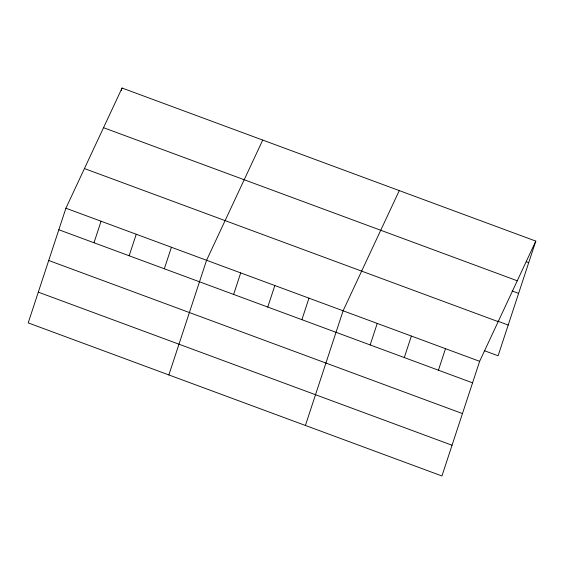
<?xml version="1.0" encoding="UTF-8"?>
<svg xmlns="http://www.w3.org/2000/svg" width="564" height="564" viewBox="0 0 564 564"><rect width="100%" height="100%" fill="white"/><g stroke="black" fill="none" stroke-linecap="round" stroke-linejoin="round"><path stroke-width="0.85" d="M65.903 208.222L28.2 322.89L441.936 475.974L479.64 361.312L535.8 241.11L122.064 88.026L65.903 208.222L479.64 361.312M121.246 90.508L122.064 88.026M93.991 242.76L101.069 221.236M129.163 255.767L136.234 234.25M164.328 268.781L171.407 247.258M168.869 374.94L206.572 260.272L262.732 140.069M233.63 294.422L240.701 272.898M267.759 307.056L274.837 285.532M301.895 319.682L308.973 298.159M305.406 425.46L343.102 310.792L399.27 190.59M370.16 344.942L377.238 323.419M404.296 357.569L411.367 336.052M438.425 370.203L445.504 348.679M535.8 241.11L498.097 355.778L484.286 350.667M526.282 261.731L528.722 262.634M103.529 127.69L517.266 280.773M512.119 290.968L518.619 293.372M497.638 321.127L508.206 325.04M84.431 168.558L498.174 321.642M58.825 229.745L472.561 382.829M48.715 260.483L462.459 413.567M38.303 292.152L452.046 445.236"/></g></svg>
